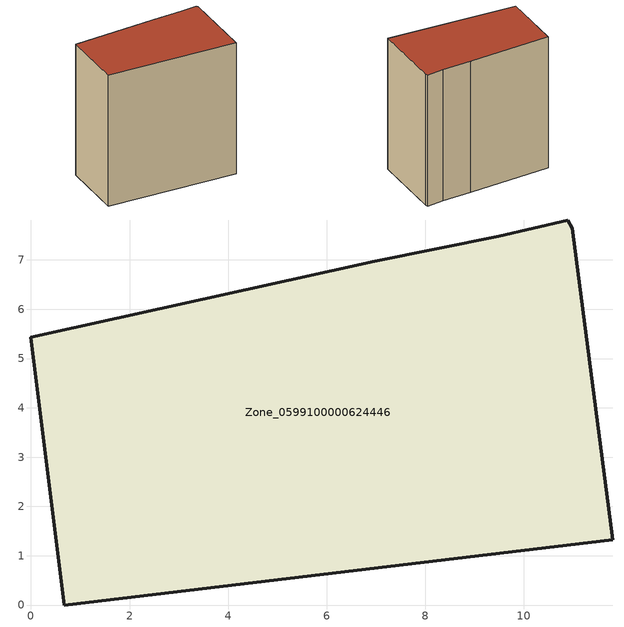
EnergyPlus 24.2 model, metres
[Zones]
Zone_0599100000624446
 floor ground (C_G): 11.8,1.32 0.68,0 0,5.43 6.98,6.97 9.49,7.48 10.89,7.81 10.98,7.64 z0
 wall outside (C_F): 0.68,0 11.8,1.32 10.98,7.64 10.89,7.81 9.49,7.48 6.98,6.97 0,5.43 0.68,0 z0:11.78
 roof outside (C_R): 10.89,7.81 9.49,7.48 6.98,6.97 0,5.43 0.68,0 11.8,1.32 10.98,7.64 z11.78
[BUILDING]
Pand.0599100000624446: North Axis=0; Terrain=City; Loads Convergence Tolerance Value=0.04; Temperature Convergence Tolerance Value=0.4; Solar Distribution=FullExterior; Maximum Number of Warmup Days=25; Minimum Number of Warmup Days=1
[Site:Location]
Rotterdam.The.Hague.AP_ZH_NLD Design_Conditions: Latitude=51.96; Longitude=4.45; Time Zone=1; Elevation=-4.5
[SITE:GROUNDTEMPERATURE:BUILDINGSURFACE]
18, 18, 18, 18, 18, 18, 18, 18, 18, 18, 18, 18
[MATERIAL] Thermal Absorptance=0.9; Solar Absorptance=0.7; Visible Absorptance=0.7
Name | Roughness | Thickness | Conductivity | Density | Specific Heat
G.TC.1946 | MediumSmooth | 0.15 | 1 | 540 | 1210
F.TC.1946 | Rough | 0.3 | 0.857143 | 1920 | 840
R.TC.1946 | MediumRough | 0.2 | 0.909091 | 1500 | 1000
[CONSTRUCTION]
C_G: G.TC.1946
C_F: F.TC.1946
C_R: R.TC.1946
[ZONE]
Zone_0599100000624446: Type=1; Multiplier=1; Ceiling Height=Autocalculate; Volume=Autocalculate; Floor Area=autocalculate; Part of Total Floor Area=Yes
[ZONEINFILTRATION:DESIGNFLOWRATE]
Infil_Zone_0599100000624446: Zone or ZoneList or Space or SpaceList=Zone_0599100000624446; Schedule=AlwaysOn; Design Flow Rate Calculation Method=Flow/Area; Flow Rate per Floor Area=0.003; Constant Term Coefficient=1; Temperature Term Coefficient=0; Velocity Term Coefficient=0; Velocity Squared Term Coefficient=0
[HVACTEMPLATE:ZONE:IDEALLOADSAIRSYSTEM]
Zone_0599100000624446: Maximum Heating Supply Air Temperature=50; Minimum Cooling Supply Air Temperature=13; Maximum Heating Supply Air Humidity Ratio=0.0156; Minimum Cooling Supply Air Humidity Ratio=0.0077; Heating Limit=NoLimit; Cooling Limit=NoLimit; Dehumidification Control Type=ConstantSensibleHeatRatio; Cooling Sensible Heat Ratio=0.7; Dehumidification Setpoint=60; Humidification Control Type=None; Humidification Setpoint=30; Outdoor Air Method=None; Outdoor Air Flow Rate per Person=0.00944; Outdoor Air Flow Rate per Zone Floor Area=0; Outdoor Air Flow Rate per Zone=0; Demand Controlled Ventilation Type=None; Outdoor Air Economizer Type=NoEconomizer; Heat Recovery Type=None; Sensible Heat Recovery Effectiveness=0.7; Latent Heat Recovery Effectiveness=0.65
[ZONECONTROL:THERMOSTAT]
ThermostatControl_Zone_0599100000624446: Zone or ZoneList=Zone_0599100000624446; Control Type Schedule=DualSetpointControlType; Control 1=Thermostat_Zone_0599100000624446; Temperature Difference Between Cutout And Setpoint=0
[THERMOSTATSETPOINT:DUALSETPOINT]
Thermostat_Zone_0599100000624446: Heating Setpoint Temperature Schedule=HeatingSetpoint_Zone_0599100000624446; Cooling Setpoint Temperature Schedule=CoolingSetpoint_Zone_0599100000624446
[SCHEDULE:COMPACT]
HeatingSetpoint_Zone_0599100000624446: Through: 12/31, For: AllDays, Until: 24:00, 21
CoolingSetpoint_Zone_0599100000624446: Through: 12/31, For: AllDays, Until: 24:00, 24
DualSetpointControlType: Through: 12/31, For: AllDays, Until: 24:00, 4
AlwaysOn: Through: 12/31, For: AllDays, Until: 24:00, 1
